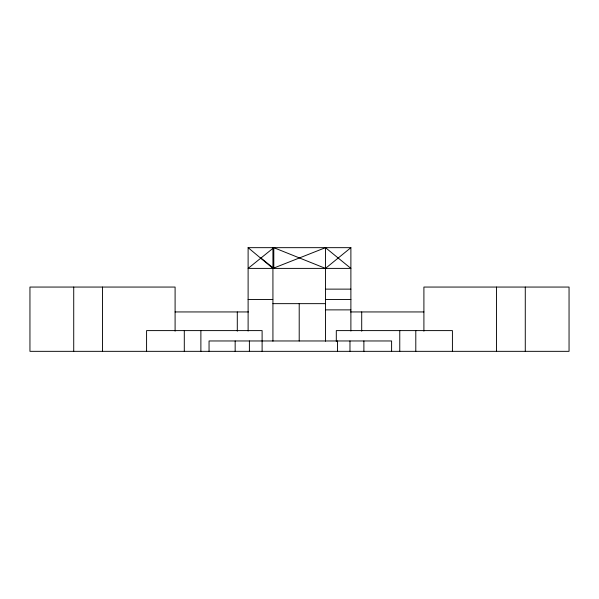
<?xml version="1.0" encoding="UTF-8"?>
<svg xmlns="http://www.w3.org/2000/svg" width="599" height="599" viewBox="0 0 599 599"><rect width="100%" height="100%" fill="white"/><g stroke="black" fill="none" stroke-linecap="round" stroke-linejoin="round"><path stroke-width="0.9" d="M350.887 331.06L350.887 247.664L325.489 268.397L273.803 247.664L248.113 268.397L350.887 268.397L325.489 247.664L272.927 268.397L248.113 247.664L248.113 331.06M248.113 247.664L350.887 247.664M325.489 289.13L350.887 289.13M248.113 299.5L272.77 299.5M325.489 299.5L350.887 299.5M272.927 303.648L325.489 303.648M325.489 309.87L350.887 309.87M175.095 311.944L248.435 311.944M350.565 311.944L423.905 311.944M260.962 258.034L273.803 268.397L273.803 247.664M525.278 287.056L525.278 351.336M496.481 287.056L496.481 351.336M452.417 351.336L452.417 330.603L336.301 330.603L336.301 341.423M423.905 331.18L423.905 287.056L569.05 287.056L569.05 351.336L29.95 351.336L29.95 287.056L175.095 287.056L175.095 331.18M415.796 330.603L415.796 351.336M399.765 330.603L399.765 351.336M391.604 351.336L391.604 340.966L209.051 340.966L209.051 351.336M363.885 340.966L363.885 351.336M361.706 311.944L361.706 331.18M349.973 340.966L349.973 351.336M337.469 340.966L337.469 351.336M325.489 247.664L325.489 341.198M299.208 303.648L299.208 341.048M272.927 247.664L272.927 341.198M262.115 351.336L262.107 330.603L146.583 330.603L146.583 351.336M249.394 340.966L249.394 351.336M237.294 311.944L237.294 331.18M235.16 340.966L235.16 351.336M200.882 330.603L200.882 351.336M184.297 330.603L184.297 351.336M102.519 287.056L102.519 351.336M73.722 287.056L73.722 351.336"/></g></svg>
